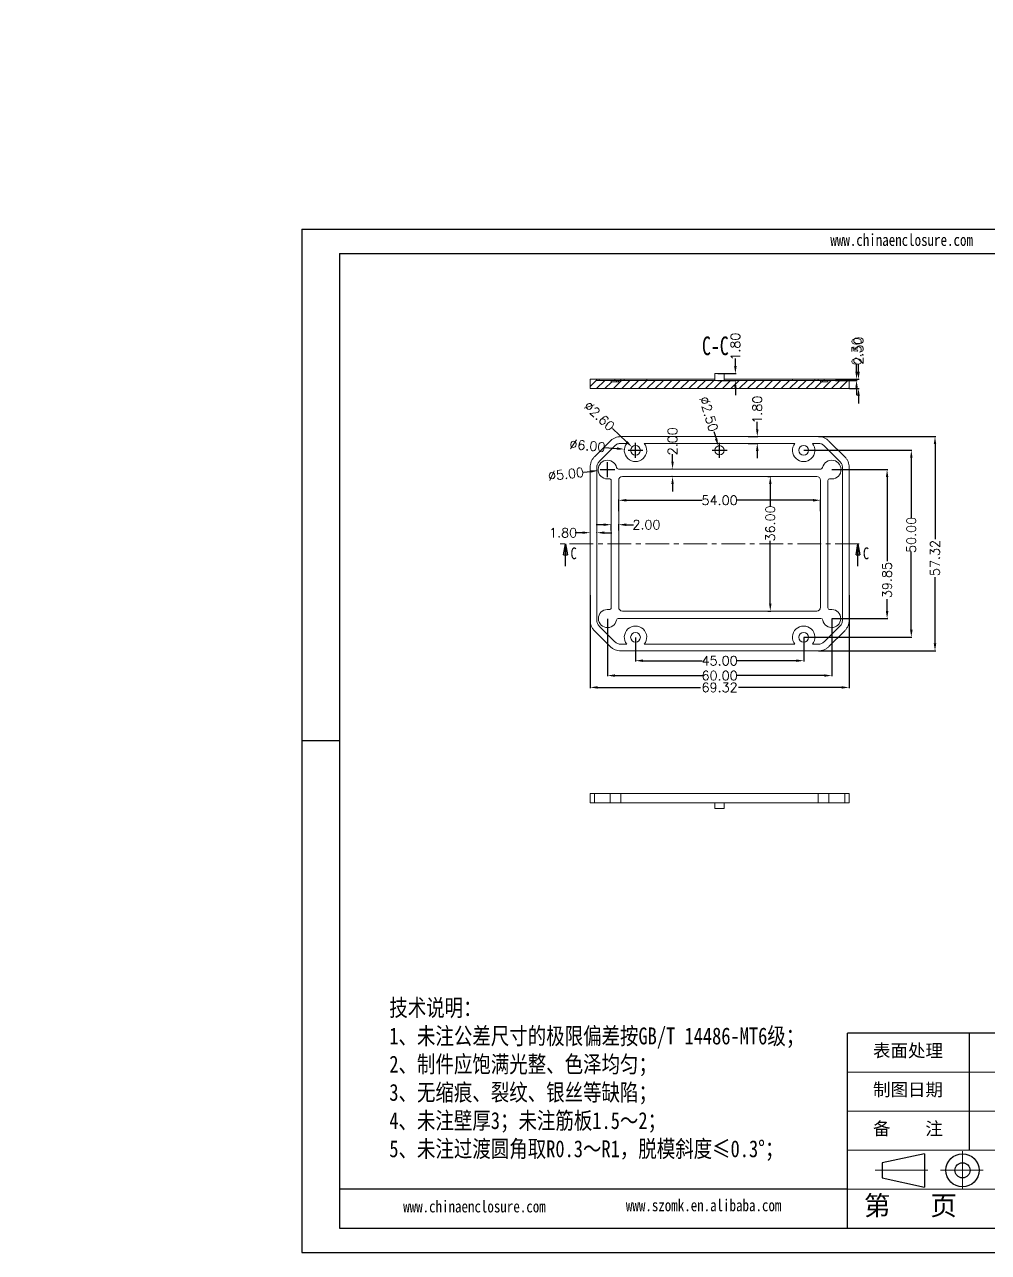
# Model space of a CAD drawing. Header units: inches. Extents: x 1127 to 4647, y 569 to 968.
# Drawn here: x 4185.3 to 4443.2, y 569 to 897.5 of the extents above; entities that cross this region are included whole.
import ezdxf

# ---------------------------------------------------------------- set-up
doc = ezdxf.new("R2010")
doc.units = ezdxf.units.IN
doc.linetypes.add('CENTER', pattern=[10.16, 6.35, -1.27, 1.27, -1.27])
doc.linetypes.add('CENTER2', pattern=[28.575, 19.05, -3.175, 3.175, -3.175])
doc.layers.add('10', color=7, linetype='Continuous')
doc.layers.add('文字', color=81, linetype='Continuous')
for name, color, linetype, lineweight in [('粗实线', 7, 'Continuous', 30), ('细实线', 3, 'Continuous', 9), ('细点划线', 2, 'CENTER2', 9)]:
    doc.layers.add(name, color=color, linetype=linetype, lineweight=lineweight)
doc.styles.add('SLDTEXTSTYLE0', font='TXT', dxfattribs={"width": 0.75})
doc.styles.add('SLDTEXTSTYLE6', font='TXT', dxfattribs={"width": 0.7})
doc.styles.get("Standard").update_dxf_attribs({"font": 'txt', "bigfont": 'gbcbig.shx'})
doc.styles.add('宋体', font='', dxfattribs={"width": 0.8, "height": 3.5})
doc.styles.get('宋体').set_extended_font_data('SimSun')
doc.dimstyles.new('2.5', dxfattribs={"dimtxt": 2.5, "dimasz": 2, "dimexe": 0.18, "dimexo": 0.0625, "dimgap": 0.09, "dimtad": 0, "dimzin": 0, "dimdsep": 46, "dimtxsty": 'Standard', "dimcen": 2, "dimadec": 0, "dimazin": 0, "dimtfac": 1, "dimtofl": 0, "dimtmove": 0, "dimatfit": 3, "dimfxl": 1, "dimtolj": 1, "dimtzin": 0, "dimarcsym": 0})

# ---------------------------------------------------------------- blocks, each defined once
blk = doc.blocks.new('_CLOSED')
at = {"color": 0, "linetype": 'ByBlock', "lineweight": -2}
for p, q in [((-1, 0.166667), (0, 0)), ((-1, 0.166667), (-1, -0.166667)), ((0, 0), (-1, -0.166667)), ((0, 0), (-1, 0))]:
    blk.add_line(p, q, dxfattribs=at)
blk = doc.blocks.new('*D204')
at = {"color": 0, "lineweight": -2}
for p, q in [((3681.33, 782.48), (3711.13, 782.48)), ((3710.95, 780.48), (3710.95, 780.26)), ((3675.39, 768.69), (3711.13, 768.69)), ((3710.95, 770.69), (3710.95, 770.91)), ((4519.34, 752.72), (4519.34, 719.38)), ((4588.66, 752.72), (4588.66, 719.38)), ((4521.34, 719.56), (4548.91, 719.56)), ((4586.66, 719.56), (4559.09, 719.56))]:
    blk.add_line(p, q, dxfattribs=at)
at = {"color": 0}
for points in [[(3710.62, 780.48), (3711.28, 780.48), (3710.95, 782.48)], [(3710.62, 770.69), (3711.28, 770.69), (3710.95, 768.69)], [(4521.34, 719.89), (4521.34, 719.22), (4519.34, 719.56)], [(4586.66, 719.89), (4586.66, 719.22), (4588.66, 719.56)]]:
    blk.add_solid(points, dxfattribs=at)
at = {"layer": 'Defpoints', "color": 0}
for p in [(3681.26, 782.48), (3710.95, 782.48), (3675.33, 768.69), (4519.34, 752.78), (4588.66, 752.78), (4588.66, 719.56)]:
    blk.add_point(p, dxfattribs=at)
at = {"color": 0, "insert": (3710.95, 775.58), "char_height": 2.5, "attachment_point": 5, "rotation": 90}
blk.add_mtext('\\A1;13.79', dxfattribs=at)
at = {"color": 0, "insert": (4554, 719.56), "char_height": 2.5, "attachment_point": 5}
blk.add_mtext('\\A1;69.32', dxfattribs=at)
blk = doc.blocks.new('*D205')
at = {"color": 0, "lineweight": -2}
for p, q in [((3681.33, 832.48), (3711.13, 832.48)), ((3710.95, 830.48), (3710.95, 811.94)), ((3710.95, 784.48), (3710.95, 803.01)), ((4555.47, 787.24), (4608.05, 787.24)), ((4607.87, 785.24), (4607.87, 771.15)), ((3681.33, 782.48), (3711.13, 782.48)), ((4607.87, 731.92), (4607.87, 760.97)), ((4555.47, 729.92), (4608.05, 729.92))]:
    blk.add_line(p, q, dxfattribs=at)
at = {"color": 0}
for points in [[(3710.62, 830.48), (3711.28, 830.48), (3710.95, 832.48)], [(4607.54, 785.24), (4608.21, 785.24), (4607.87, 787.24)], [(3710.62, 784.48), (3711.28, 784.48), (3710.95, 782.48)], [(4607.54, 731.92), (4608.21, 731.92), (4607.87, 729.92)]]:
    blk.add_solid(points, dxfattribs=at)
at = {"layer": 'Defpoints', "color": 0}
for p in [(3681.26, 832.48), (3710.95, 832.48), (4555.41, 787.24), (4607.87, 787.24), (3681.26, 782.48), (4555.41, 729.92)]:
    blk.add_point(p, dxfattribs=at)
at = {"color": 0, "char_height": 2.5, "attachment_point": 5, "rotation": 90}
for s, insert in [('\\A1;50.00', (3710.95, 807.48)), ('\\A1;57.32', (4607.87, 766.06))]:
    blk.add_mtext(s, dxfattribs=dict(at, insert=insert))
blk = doc.blocks.new('*D206')
at = {"color": 0, "lineweight": -2}
for p, q in [((3628.7, 842.48), (3596.49, 842.48)), ((3596.67, 840.48), (3596.67, 819.65)), ((3596.67, 789.48), (3596.67, 810.31)), ((3610.46, 787.48), (3596.49, 787.48)), ((4531.5, 733.52), (4531.5, 724.5)), ((4576.5, 733.52), (4576.5, 724.5)), ((4533.5, 724.68), (4549.33, 724.68)), ((4574.5, 724.68), (4558.68, 724.68))]:
    blk.add_line(p, q, dxfattribs=at)
at = {"color": 0}
for points in [[(3596.34, 840.48), (3597, 840.48), (3596.67, 842.48)], [(3596.34, 789.48), (3597, 789.48), (3596.67, 787.48)], [(4533.5, 725.01), (4533.5, 724.34), (4531.5, 724.68)], [(4574.5, 725.01), (4574.5, 724.34), (4576.5, 724.68)]]:
    blk.add_solid(points, dxfattribs=at)
at = {"layer": 'Defpoints', "color": 0}
for p in [(3596.67, 842.48), (3628.76, 842.48), (3610.52, 787.48), (4531.5, 733.58), (4576.5, 733.58), (4576.5, 724.68)]:
    blk.add_point(p, dxfattribs=at)
at = {"color": 0, "insert": (3596.67, 814.98), "char_height": 2.5, "attachment_point": 5, "rotation": 90}
blk.add_mtext('\\A1;55.00', dxfattribs=at)
at = {"color": 0, "insert": (4554, 724.68), "char_height": 2.5, "attachment_point": 5}
blk.add_mtext('\\A1;45.00', dxfattribs=at)
blk = doc.blocks.new('*D207')
at = {"color": 0, "lineweight": -2}
for p, q in [((3628.7, 897.48), (3596.31, 897.48)), ((3596.49, 895.48), (3596.49, 874.65)), ((3596.49, 844.48), (3596.49, 865.31)), ((3628.7, 842.48), (3596.31, 842.48)), ((4576.56, 783.58), (4598.41, 783.58)), ((4598.23, 781.58), (4598.23, 763.05)), ((4598.23, 735.58), (4598.23, 754.12)), ((4576.56, 733.58), (4598.41, 733.58))]:
    blk.add_line(p, q, dxfattribs=at)
at = {"color": 0}
for points in [[(3596.16, 895.48), (3596.82, 895.48), (3596.49, 897.48)], [(3596.16, 844.48), (3596.82, 844.48), (3596.49, 842.48)], [(4597.9, 781.58), (4598.56, 781.58), (4598.23, 783.58)], [(4597.9, 735.58), (4598.56, 735.58), (4598.23, 733.58)]]:
    blk.add_solid(points, dxfattribs=at)
at = {"layer": 'Defpoints', "color": 0}
for p in [(3596.49, 897.48), (3628.76, 897.48), (3628.76, 842.48), (4576.5, 783.58), (4598.23, 783.58), (4576.5, 733.58)]:
    blk.add_point(p, dxfattribs=at)
at = {"color": 0, "char_height": 2.5, "attachment_point": 5, "rotation": 90}
for s, insert in [('\\A1;55.00', (3596.49, 869.98)), ('\\A1;50.00', (4598.23, 758.58))]:
    blk.add_mtext(s, dxfattribs=dict(at, insert=insert))
blk = doc.blocks.new('*D208')
at = {"color": 0, "lineweight": -2}
for p, q in [((3628.7, 787.48), (3605.83, 787.48)), ((3606.01, 785.48), (3606.01, 782.76)), ((4531.5, 781.58), (4531.5, 785.58)), ((4529.5, 783.58), (4533.5, 783.58)), ((4533.69, 777.46), (4533.01, 779.34)), ((3606.01, 770.69), (3606.01, 773.41)), ((3636.42, 768.69), (3605.83, 768.69))]:
    blk.add_line(p, q, dxfattribs=at)
at = {"color": 0}
for points in [[(3605.68, 785.48), (3606.35, 785.48), (3606.01, 787.48)], [(4533.33, 779.45), (4532.7, 779.23), (4532.34, 781.23)], [(3605.68, 770.69), (3606.35, 770.69), (3606.01, 768.69)]]:
    blk.add_solid(points, dxfattribs=at)
at = {"layer": 'Defpoints', "color": 0}
for p in [(3606.01, 787.48), (3628.76, 787.48), (4530.66, 785.93), (4532.34, 781.23), (3636.48, 768.69)]:
    blk.add_point(p, dxfattribs=at)
at = {"color": 0, "char_height": 2.5, "attachment_point": 5}
for s, insert, rotation in [('\\A1;18.79', (3606.01, 778.08), 90), ('\\A1;∅5.00', (4535.26, 773.06), 289.6404)]:
    blk.add_mtext(s, dxfattribs=dict(at, insert=insert, rotation=rotation))
blk = doc.blocks.new('*D209')
at = {"color": 0, "lineweight": -2}
for p, q in [((3655.77, 838.27), (3657.16, 835.59)), ((3658.76, 830.48), (3658.76, 834.48)), ((3656.76, 832.48), (3660.76, 832.48)), ((4531.5, 781.58), (4531.5, 785.58)), ((4529.5, 783.58), (4533.5, 783.58)), ((4536.71, 782.6), (4534.74, 782.97))]:
    blk.add_line(p, q, dxfattribs=at)
at = {"color": 0}
for points in [[(3657.45, 835.74), (3656.86, 835.43), (3658.07, 833.81)], [(4534.81, 783.3), (4534.68, 782.64), (4532.78, 783.34)]]:
    blk.add_solid(points, dxfattribs=at)
at = {"layer": 'Defpoints', "color": 0}
for p in [(3658.07, 833.81), (3659.45, 831.15), (4530.22, 783.82), (4532.78, 783.34)]:
    blk.add_point(p, dxfattribs=at)
at = {"color": 0, "char_height": 2.5, "attachment_point": 5}
for s, insert, rotation in [('\\A1;∅3.00', (3653.62, 842.43), 297.335), ('\\A1;∅2.60', (4541.51, 781.69), 349.3004)]:
    blk.add_mtext(s, dxfattribs=dict(at, insert=insert, rotation=rotation))
blk = doc.blocks.new('*D210')
at = {"color": 0, "lineweight": -2}
for p, q in [((3638.45, 838.66), (3637.46, 835.87)), ((3636.26, 830.48), (3636.26, 834.48)), ((3634.26, 832.48), (3638.26, 832.48)), ((4336.59, 744.87), (4336.59, 719.97)), ((4405.9, 744.87), (4405.9, 719.97)), ((4338.59, 720.15), (4366.16, 720.15)), ((4403.9, 720.15), (4376.34, 720.15))]:
    blk.add_line(p, q, dxfattribs=at)
at = {"color": 0}
for points in [[(3637.15, 835.98), (3637.78, 835.76), (3636.8, 833.99)], [(4338.59, 720.48), (4338.59, 719.82), (4336.59, 720.15)], [(4403.9, 720.48), (4403.9, 719.82), (4405.9, 720.15)]]:
    blk.add_solid(points, dxfattribs=at)
at = {"layer": 'Defpoints', "color": 0}
for p in [(3636.8, 833.99), (3635.73, 830.97), (4336.59, 744.93), (4405.9, 744.93), (4405.9, 720.15)]:
    blk.add_point(p, dxfattribs=at)
at = {"color": 0, "insert": (3640.07, 843.26), "char_height": 2.5, "attachment_point": 5, "rotation": 70.5473}
blk.add_mtext('\\A1;∅3.20', dxfattribs=at)
at = {"color": 0, "insert": (4371.25, 720.15), "char_height": 2.5, "attachment_point": 5}
blk.add_mtext('\\A1;69.32', dxfattribs=at)
blk = doc.blocks.new('*D211')
at = {"color": 0, "lineweight": -2}
for p, q in [((3683.58, 837.88), (3686.76, 831.51)), ((3688.76, 825.48), (3688.76, 829.48)), ((3686.76, 827.48), (3690.76, 827.48)), ((4397.73, 787.24), (4429.07, 787.24)), ((4428.89, 785.24), (4428.89, 759.85)), ((4428.89, 731.92), (4428.89, 749.67)), ((4397.73, 729.92), (4429.07, 729.92))]:
    blk.add_line(p, q, dxfattribs=at)
at = {"color": 0}
for points in [[(3687.06, 831.66), (3686.46, 831.36), (3687.65, 829.72)], [(4428.56, 785.24), (4429.23, 785.24), (4428.89, 787.24)], [(4428.56, 731.92), (4429.23, 731.92), (4428.89, 729.92)]]:
    blk.add_solid(points, dxfattribs=at)
at = {"layer": 'Defpoints', "color": 0}
for p in [(3687.65, 829.72), (3689.88, 825.24), (4397.67, 787.24), (4428.89, 787.24), (4397.67, 729.92)]:
    blk.add_point(p, dxfattribs=at)
at = {"color": 0, "char_height": 2.5, "attachment_point": 5}
for s, insert, rotation in [('\\A1;∅5.00', (3681.5, 842.07), 296.4693), ('\\A1;57.32', (4428.89, 754.76), 90)]:
    blk.add_mtext(s, dxfattribs=dict(at, insert=insert, rotation=rotation))
blk = doc.blocks.new('*D212')
at = {"color": 0, "lineweight": -2}
for p, q in [((3749.75, 850.04), (3749.75, 859.55)), ((3751.75, 859.37), (3754.75, 859.37)), ((3756.75, 850.04), (3756.75, 859.55)), ((3756.75, 859.37), (3758.75, 859.37)), ((4401.31, 778.43), (4416.25, 778.43)), ((4416.07, 776.43), (4416.07, 753.96)), ((4416.07, 740.58), (4416.07, 743.78)), ((4401.31, 738.58), (4416.25, 738.58))]:
    blk.add_line(p, q, dxfattribs=at)
at = {"color": 0}
for points in [[(3751.75, 859.71), (3751.75, 859.04), (3749.75, 859.37)], [(3754.75, 859.71), (3754.75, 859.04), (3756.75, 859.37)], [(4415.74, 776.43), (4416.41, 776.43), (4416.07, 778.43)], [(4415.74, 740.58), (4416.41, 740.58), (4416.07, 738.58)]]:
    blk.add_solid(points, dxfattribs=at)
at = {"layer": 'Defpoints', "color": 0}
for p in [(3756.75, 859.37), (3749.75, 849.98), (3756.75, 849.98), (4401.25, 778.43), (4416.07, 778.43), (4401.25, 738.58)]:
    blk.add_point(p, dxfattribs=at)
at = {"color": 0, "insert": (3762.17, 859.37), "char_height": 2.5, "attachment_point": 5}
blk.add_mtext('\\A1;7.00', dxfattribs=at)
at = {"color": 0, "insert": (4416.07, 748.87), "char_height": 2.5, "attachment_point": 5, "rotation": 90}
blk.add_mtext('\\A1;39.85', dxfattribs=at)
blk = doc.blocks.new('*D213')
at = {"color": 0, "lineweight": -2}
for p, q in [((3752.25, 781.89), (3750.25, 781.89)), ((3754.25, 780.82), (3754.25, 782.07)), ((3756.75, 780.82), (3756.75, 782.07)), ((3758.75, 781.89), (3760.75, 781.89)), ((4341.25, 738.52), (4341.25, 723.14)), ((4401.25, 738.52), (4401.25, 723.14)), ((4343.25, 723.32), (4366.78, 723.32)), ((4399.25, 723.32), (4375.71, 723.32))]:
    blk.add_line(p, q, dxfattribs=at)
at = {"color": 0}
for points in [[(3752.25, 782.22), (3752.25, 781.55), (3754.25, 781.89)], [(3758.75, 782.22), (3758.75, 781.55), (3756.75, 781.89)], [(4343.25, 723.66), (4343.25, 722.99), (4341.25, 723.32)], [(4399.25, 723.66), (4399.25, 722.99), (4401.25, 723.32)]]:
    blk.add_solid(points, dxfattribs=at)
at = {"layer": 'Defpoints', "color": 0}
for p in [(3756.75, 781.89), (3754.25, 780.76), (3756.75, 780.76), (4341.25, 738.58), (4401.25, 738.58), (4401.25, 723.32)]:
    blk.add_point(p, dxfattribs=at)
at = {"color": 0, "char_height": 2.5, "attachment_point": 5}
for s, insert in [('\\A1;2.50', (3764.38, 781.89)), ('\\A1;60.00', (4371.25, 723.32))]:
    blk.add_mtext(s, dxfattribs=dict(at, insert=insert))
blk = doc.blocks.new('*D214')
at = {"color": 0, "lineweight": -2}
for p, q in [((3756.75, 780.23), (3756.75, 764.87)), ((3736.25, 775.6), (3736.25, 764.87)), ((3738.25, 765.05), (3741.83, 765.05)), ((3754.75, 765.05), (3751.17, 765.05)), ((4348.75, 733.52), (4348.75, 727.12)), ((4393.75, 733.52), (4393.75, 727.12)), ((4350.75, 727.3), (4366.57, 727.3)), ((4391.75, 727.3), (4375.92, 727.3))]:
    blk.add_line(p, q, dxfattribs=at)
at = {"color": 0}
for points in [[(3738.25, 765.38), (3738.25, 764.71), (3736.25, 765.05)], [(3754.75, 765.38), (3754.75, 764.71), (3756.75, 765.05)], [(4350.75, 727.64), (4350.75, 726.97), (4348.75, 727.3)], [(4391.75, 727.64), (4391.75, 726.97), (4393.75, 727.3)]]:
    blk.add_solid(points, dxfattribs=at)
at = {"layer": 'Defpoints', "color": 0}
for p in [(3756.75, 780.29), (3736.25, 775.67), (3736.25, 765.05), (4348.75, 733.58), (4393.75, 733.58), (4393.75, 727.3)]:
    blk.add_point(p, dxfattribs=at)
at = {"color": 0, "char_height": 2.5, "attachment_point": 5}
for s, insert in [('\\A1;20.50', (3746.5, 765.05)), ('\\A1;45.00', (4371.25, 727.3))]:
    blk.add_mtext(s, dxfattribs=dict(at, insert=insert))
blk = doc.blocks.new('*D215')
at = {"color": 0, "lineweight": -2}
for p, q in [((3742.05, 819.98), (3742.05, 825.87)), ((3744.05, 825.69), (3754.75, 825.69)), ((3756.75, 819.98), (3756.75, 825.87)), ((3756.75, 825.69), (3765.59, 825.69)), ((4393.81, 783.58), (4422.73, 783.58)), ((4422.55, 781.58), (4422.55, 765.42)), ((4422.55, 735.58), (4422.55, 756.49)), ((4393.81, 733.58), (4422.73, 733.58))]:
    blk.add_line(p, q, dxfattribs=at)
at = {"color": 0}
for points in [[(3744.05, 826.02), (3744.05, 825.35), (3742.05, 825.69)], [(3754.75, 826.02), (3754.75, 825.35), (3756.75, 825.69)], [(4422.22, 781.58), (4422.89, 781.58), (4422.55, 783.58)], [(4422.22, 735.58), (4422.89, 735.58), (4422.55, 733.58)]]:
    blk.add_solid(points, dxfattribs=at)
at = {"layer": 'Defpoints', "color": 0}
for p in [(3756.75, 825.69), (3742.05, 819.91), (3756.75, 819.91), (4393.75, 783.58), (4393.75, 733.58), (4422.55, 733.58)]:
    blk.add_point(p, dxfattribs=at)
at = {"color": 0, "insert": (3770.05, 825.69), "char_height": 2.5, "attachment_point": 5}
blk.add_mtext('\\A1;14.70', dxfattribs=at)
at = {"color": 0, "insert": (4422.55, 760.96), "char_height": 2.5, "attachment_point": 5, "rotation": 90}
blk.add_mtext('\\A1;50.00', dxfattribs=at)
blk = doc.blocks.new('*D216')
at = {"color": 0, "lineweight": -2}
for p, q in [((4344.25, 767.28), (4344.25, 770.4)), ((4346.25, 770.22), (4366.57, 770.22)), ((4396.25, 770.22), (4375.92, 770.22)), ((4398.25, 767.28), (4398.25, 770.4))]:
    blk.add_line(p, q, dxfattribs=at)
at = {"color": 0}
for points in [[(4346.25, 770.55), (4346.25, 769.88), (4344.25, 770.22)], [(4396.25, 770.55), (4396.25, 769.88), (4398.25, 770.22)]]:
    blk.add_solid(points, dxfattribs=at)
at = {"layer": 'Defpoints', "color": 0}
for p in [(4398.25, 770.22), (4344.25, 767.22), (4398.25, 767.22)]:
    blk.add_point(p, dxfattribs=at)
at = {"color": 0, "insert": (4371.25, 770.22), "char_height": 2.5, "attachment_point": 5}
blk.add_mtext('\\A1;54.00', dxfattribs=at)
blk = doc.blocks.new('*D217')
at = {"color": 0, "lineweight": -2}
for p, q in [((4384.17, 776.58), (4384.99, 776.58)), ((4384.81, 774.58), (4384.81, 768.69)), ((4384.81, 742.58), (4384.81, 759.35)), ((4384.17, 740.58), (4384.99, 740.58))]:
    blk.add_line(p, q, dxfattribs=at)
at = {"color": 0}
for points in [[(4384.48, 774.58), (4385.15, 774.58), (4384.81, 776.58)], [(4384.48, 742.58), (4385.15, 742.58), (4384.81, 740.58)]]:
    blk.add_solid(points, dxfattribs=at)
at = {"layer": 'Defpoints', "color": 0}
for p in [(4384.11, 776.58), (4384.11, 740.58), (4384.81, 740.58)]:
    blk.add_point(p, dxfattribs=at)
at = {"color": 0, "insert": (4384.81, 764.02), "char_height": 2.5, "attachment_point": 5, "rotation": 90}
blk.add_mtext('\\A1;36.00', dxfattribs=at)
blk = doc.blocks.new('*D218')
at = {"color": 0, "lineweight": -2}
for p, q in [((4358.66, 780.58), (4358.66, 782.58)), ((4358.6, 778.58), (4358.48, 778.58)), ((4358.6, 776.58), (4358.48, 776.58)), ((4358.66, 774.58), (4358.66, 772.58))]:
    blk.add_line(p, q, dxfattribs=at)
at = {"color": 0}
for points in [[(4358.33, 780.58), (4358.99, 780.58), (4358.66, 778.58)], [(4358.33, 774.58), (4358.99, 774.58), (4358.66, 776.58)]]:
    blk.add_solid(points, dxfattribs=at)
at = {"layer": 'Defpoints', "color": 0}
for p in [(4358.66, 778.58), (4358.66, 778.58), (4358.66, 776.58)]:
    blk.add_point(p, dxfattribs=at)
at = {"color": 0, "insert": (4358.66, 786), "char_height": 2.5, "attachment_point": 5, "rotation": 90}
blk.add_mtext('\\A1;2.00', dxfattribs=at)
blk = doc.blocks.new('*D219')
at = {"color": 0, "lineweight": -2}
for p, q in [((4340.25, 763.68), (4338.25, 763.68)), ((4342.25, 762.09), (4342.25, 763.86)), ((4344.25, 762.09), (4344.25, 763.86)), ((4346.25, 763.68), (4348.25, 763.68))]:
    blk.add_line(p, q, dxfattribs=at)
at = {"color": 0}
for points in [[(4340.25, 764.02), (4340.25, 763.35), (4342.25, 763.68)], [(4346.25, 764.02), (4346.25, 763.35), (4344.25, 763.68)]]:
    blk.add_solid(points, dxfattribs=at)
at = {"layer": 'Defpoints', "color": 0}
for p in [(4344.25, 763.68), (4342.25, 762.02), (4344.25, 762.02)]:
    blk.add_point(p, dxfattribs=at)
at = {"color": 0, "insert": (4351.67, 763.68), "char_height": 2.5, "attachment_point": 5}
blk.add_mtext('\\A1;2.00', dxfattribs=at)
blk = doc.blocks.new('*D220')
at = {"color": 0, "lineweight": -2}
for p, q in [((4334.59, 761.55), (4332.59, 761.55)), ((4336.59, 761.61), (4336.59, 761.73)), ((4338.39, 761.61), (4338.39, 761.73)), ((4340.39, 761.55), (4342.39, 761.55))]:
    blk.add_line(p, q, dxfattribs=at)
at = {"color": 0}
for points in [[(4334.59, 761.88), (4334.59, 761.22), (4336.59, 761.55)], [(4340.39, 761.88), (4340.39, 761.22), (4338.39, 761.55)]]:
    blk.add_solid(points, dxfattribs=at)
at = {"layer": 'Defpoints', "color": 0}
for p in [(4336.59, 761.55), (4336.59, 761.55), (4338.39, 761.55)]:
    blk.add_point(p, dxfattribs=at)
at = {"color": 0, "insert": (4329.37, 761.55), "char_height": 2.5, "attachment_point": 5}
blk.add_mtext('\\A1;1.80', dxfattribs=at)
blk = doc.blocks.new('*D221')
at = {"color": 0, "lineweight": -2}
for p, q in [((4381.34, 789.24), (4381.34, 791.24)), ((4378.86, 787.24), (4381.52, 787.24)), ((4378.86, 785.44), (4381.52, 785.44)), ((4381.34, 783.44), (4381.34, 781.44))]:
    blk.add_line(p, q, dxfattribs=at)
at = {"color": 0}
for points in [[(4381, 789.24), (4381.67, 789.24), (4381.34, 787.24)], [(4381, 783.44), (4381.67, 783.44), (4381.34, 785.44)]]:
    blk.add_solid(points, dxfattribs=at)
at = {"layer": 'Defpoints', "color": 0}
for p in [(4378.8, 787.24), (4378.8, 785.44), (4381.34, 787.24)]:
    blk.add_point(p, dxfattribs=at)
at = {"color": 0, "insert": (4381.34, 794.45), "char_height": 2.5, "attachment_point": 5, "rotation": 90}
blk.add_mtext('\\A1;1.80', dxfattribs=at)
blk = doc.blocks.new('*D222')
at = {"color": 0, "lineweight": -2}
for p, q in [((4342.61, 789.39), (4346.35, 785.85)), ((4348.75, 781.58), (4348.75, 785.58)), ((4346.75, 783.58), (4350.75, 783.58))]:
    blk.add_line(p, q, dxfattribs=at)
at = {"color": 0}
blk.add_solid([(4346.58, 786.09), (4346.12, 785.61), (4347.8, 784.47)], dxfattribs=at)
at = {"layer": 'Defpoints', "color": 0}
for p in [(4347.8, 784.47), (4349.69, 782.69)]:
    blk.add_point(p, dxfattribs=at)
at = {"color": 0, "insert": (4339.07, 792.75), "char_height": 2.5, "attachment_point": 5, "rotation": 316.5323}
blk.add_mtext('\\A1;∅2.60', dxfattribs=at)
blk = doc.blocks.new('*D223')
at = {"color": 0, "lineweight": -2}
for p, q in [((4348.75, 781.58), (4348.75, 785.58)), ((4340.53, 784.37), (4343.77, 784.06)), ((4346.75, 783.58), (4350.75, 783.58))]:
    blk.add_line(p, q, dxfattribs=at)
at = {"color": 0}
blk.add_solid([(4343.8, 784.39), (4343.74, 783.73), (4345.76, 783.87)], dxfattribs=at)
at = {"layer": 'Defpoints', "color": 0}
for p in [(4345.76, 783.87), (4351.73, 783.29)]:
    blk.add_point(p, dxfattribs=at)
at = {"color": 0, "insert": (4335.88, 784.82), "char_height": 2.5, "attachment_point": 5, "rotation": 354.4781}
blk.add_mtext('\\A1;∅6.00', dxfattribs=at)
blk = doc.blocks.new('*D224')
at = {"color": 0, "lineweight": -2}
for p, q in [((4341.25, 776.43), (4341.25, 780.43)), ((4334.79, 777.72), (4336.77, 777.94)), ((4339.25, 778.43), (4343.25, 778.43))]:
    blk.add_line(p, q, dxfattribs=at)
at = {"color": 0}
blk.add_solid([(4336.74, 778.27), (4336.81, 777.61), (4338.76, 778.16)], dxfattribs=at)
at = {"layer": 'Defpoints', "color": 0}
for p in [(4343.73, 778.7), (4338.76, 778.16)]:
    blk.add_point(p, dxfattribs=at)
at = {"color": 0, "insert": (4330.14, 777.21), "char_height": 2.5, "attachment_point": 5, "rotation": 6.2933}
blk.add_mtext('\\A1;∅5.00', dxfattribs=at)
blk = doc.blocks.new('*D225')
at = {"color": 0, "lineweight": -2}
for p, q in [((4369.75, 788.61), (4370.32, 786.7)), ((4371.25, 781.58), (4371.25, 785.58)), ((4369.25, 783.58), (4373.25, 783.58))]:
    blk.add_line(p, q, dxfattribs=at)
at = {"color": 0}
blk.add_solid([(4370.64, 786.79), (4370, 786.6), (4370.89, 784.78)], dxfattribs=at)
at = {"layer": 'Defpoints', "color": 0}
for p in [(4370.89, 784.78), (4371.6, 782.38)]:
    blk.add_point(p, dxfattribs=at)
at = {"color": 0, "insert": (4368.36, 793.29), "char_height": 2.5, "attachment_point": 5, "rotation": 286.535}
blk.add_mtext('\\A1;∅2.50', dxfattribs=at)
blk = doc.blocks.new('*D226')
at = {"color": 0, "lineweight": -2}
for p, q in [((4408.42, 804.6), (4408.42, 806.6)), ((4405.07, 802.6), (4408.6, 802.6)), ((4405.97, 800.1), (4408.6, 800.1)), ((4408.42, 798.1), (4408.42, 796.1))]:
    blk.add_line(p, q, dxfattribs=at)
at = {"color": 0}
for points in [[(4408.09, 804.6), (4408.76, 804.6), (4408.42, 802.6)], [(4408.09, 798.1), (4408.76, 798.1), (4408.42, 800.1)]]:
    blk.add_solid(points, dxfattribs=at)
at = {"layer": 'Defpoints', "color": 0}
for p in [(4405, 802.6), (4408.42, 802.6), (4405.9, 800.1)]:
    blk.add_point(p, dxfattribs=at)
at = {"color": 0, "insert": (4408.42, 810.23), "char_height": 2.5, "attachment_point": 5, "rotation": 90}
blk.add_mtext('\\A1;2.50', dxfattribs=at)
blk = doc.blocks.new('*D227')
at = {"color": 0, "lineweight": -2}
for p, q in [((4407.9, 804.6), (4407.9, 806.6)), ((4402.24, 802.6), (4408.08, 802.6)), ((4402.24, 802.3), (4408.08, 802.3)), ((4407.9, 800.3), (4407.9, 798.3))]:
    blk.add_line(p, q, dxfattribs=at)
at = {"color": 0}
for points in [[(4407.57, 804.6), (4408.24, 804.6), (4407.9, 802.6)], [(4407.57, 800.3), (4408.24, 800.3), (4407.9, 802.3)]]:
    blk.add_solid(points, dxfattribs=at)
at = {"layer": 'Defpoints', "color": 0}
for p in [(4402.18, 802.6), (4402.18, 802.3), (4407.9, 802.6)]:
    blk.add_point(p, dxfattribs=at)
at = {"color": 0, "insert": (4407.9, 810.03), "char_height": 2.5, "attachment_point": 5, "rotation": 90}
blk.add_mtext('\\A1;0.30', dxfattribs=at)
blk = doc.blocks.new('*D228')
at = {"color": 0, "lineweight": -2}
for p, q in [((4375.47, 806.1), (4375.47, 808.1)), ((4370.79, 804.1), (4375.65, 804.1)), ((4370.79, 802.3), (4375.65, 802.3)), ((4375.47, 800.3), (4375.47, 798.3))]:
    blk.add_line(p, q, dxfattribs=at)
at = {"color": 0}
for points in [[(4375.14, 806.1), (4375.81, 806.1), (4375.47, 804.1)], [(4375.14, 800.3), (4375.81, 800.3), (4375.47, 802.3)]]:
    blk.add_solid(points, dxfattribs=at)
at = {"layer": 'Defpoints', "color": 0}
for p in [(4370.73, 804.1), (4370.73, 802.3), (4375.47, 804.1)]:
    blk.add_point(p, dxfattribs=at)
at = {"color": 0, "insert": (4375.47, 811.32), "char_height": 2.5, "attachment_point": 5, "rotation": 90}
blk.add_mtext('\\A1;1.80', dxfattribs=at)

msp = doc.modelspace()

# ---------------------------------------------------------------- hatches: boundary and pattern name
at = {"linetype": 'Continuous', "lineweight": 0}
h = msp.add_hatch(dxfattribs=at)
h.set_pattern_fill('ANSI31', color=4, scale=0.5, style=0)
h.paths.add_polyline_path([(4398.246, 801.903), (4398.246, 802.303), (4344.246, 802.303), (4344.246, 801.903), (4342.246, 801.903), (4342.246, 802.303), (4338.388, 802.303), (4338.388, 802.603), (4336.588, 802.603), (4336.588, 800.103), (4405.904, 800.103), (4405.904, 802.603), (4404.104, 802.603), (4404.104, 802.303), (4400.246, 802.303), (4400.246, 801.903)], flags=0)

# ---------------------------------------------------------------- linework, layer by layer
for p, q in [((4259.49, 842.769), (4646.674, 842.769)), ((4259.49, 842.769), (4259.49, 569.002)), ((4269.508, 836.251), (4640.156, 836.251)), ((4269.508, 836.251), (4269.508, 575.521)), ((4269.508, 705.886), (4259.49, 705.886)), ((4259.49, 695.746), (4259.49, 569.002)), ((4483.718, 627.667), (4405.499, 627.667)), ((4405.499, 575.521), (4405.499, 627.667)), ((4438.09, 596.379), (4438.09, 627.667)), ((4405.499, 585.95), (4269.508, 585.95)), ((4269.508, 575.521), (4640.156, 575.521)), ((4259.49, 569.002), (4646.674, 569.002)), ((4259.49, 569.002), (4438.742, 569.002))]:
    msp.add_line(p, q)
at = {"color": 7, "linetype": 'Continuous', "lineweight": 15}
for p, q in [((4338.388, 802.603), (4336.588, 802.603)), ((4336.588, 800.103), (4336.588, 802.603)), ((4338.388, 802.303), (4338.388, 802.603)), ((4342.246, 802.303), (4338.388, 802.303)), ((4339.043, 802.603), (4339.043, 802.303)), ((4343.241, 802.603), (4339.043, 802.603)), ((4342.246, 802.303), (4342.246, 801.903)), ((4343.687, 802.303), (4342.246, 802.303)), ((4342.246, 801.903), (4344.246, 801.903)), ((4343.241, 802.603), (4343.241, 802.303)), ((4343.687, 802.303), (4343.687, 801.903)), ((4344.175, 802.303), (4343.687, 802.303)), ((4344.175, 802.303), (4344.175, 801.903)), ((4344.246, 802.303), (4344.175, 802.303)), ((4344.246, 801.903), (4344.246, 802.303)), ((4398.246, 802.303), (4344.246, 802.303)), ((4344.826, 802.603), (4344.826, 802.303)), ((4345.746, 802.603), (4344.826, 802.603)), ((4345.746, 802.603), (4345.746, 802.303)), ((4351.746, 802.603), (4345.746, 802.603)), ((4351.746, 802.303), (4351.746, 802.603)), ((4369.996, 802.603), (4351.746, 802.603)), ((4369.996, 804.103), (4369.996, 802.303)), ((4372.496, 804.103), (4369.996, 804.103)), ((4372.496, 802.303), (4372.496, 804.103)), ((4390.746, 802.603), (4372.496, 802.603)), ((4390.746, 802.603), (4390.746, 802.303)), ((4396.746, 802.603), (4390.746, 802.603)), ((4396.746, 802.303), (4396.746, 802.603)), ((4397.666, 802.603), (4396.746, 802.603)), ((4397.666, 802.603), (4397.666, 802.303)), ((4398.246, 802.303), (4398.246, 801.903)), ((4398.317, 802.303), (4398.246, 802.303)), ((4398.246, 801.903), (4400.246, 801.903)), ((4398.317, 801.903), (4398.317, 802.303)), ((4398.806, 802.303), (4398.317, 802.303)), ((4398.806, 801.903), (4398.806, 802.303)), ((4400.246, 802.303), (4398.806, 802.303)), ((4399.252, 802.603), (4399.252, 802.303)), ((4403.45, 802.603), (4399.252, 802.603)), ((4400.246, 801.903), (4400.246, 802.303)), ((4404.104, 802.303), (4400.246, 802.303)), ((4403.45, 802.603), (4403.45, 802.303)), ((4404.104, 802.603), (4404.104, 802.303)), ((4405.904, 802.603), (4404.104, 802.603)), ((4405.904, 802.603), (4405.904, 800.103)), ((4405.904, 800.103), (4336.588, 800.103)), ((4337.77, 781.859), (4341.968, 786.057)), ((4344.826, 787.238), (4397.666, 787.238)), ((4346.391, 785.438), (4344.826, 785.438)), ((4391.391, 785.438), (4351.101, 785.438)), ((4397.666, 785.438), (4396.101, 785.438)), ((4400.524, 786.057), (4404.722, 781.859)), ((4343.241, 784.784), (4339.043, 780.586)), ((4403.45, 780.586), (4399.252, 784.784)), ((4336.588, 738.16), (4336.588, 779)), ((4338.388, 779), (4338.388, 738.16)), ((4398.317, 778.58), (4344.175, 778.58)), ((4404.104, 738.16), (4404.104, 779)), ((4405.904, 779), (4405.904, 738.16)), ((4342.246, 775.472), (4342.246, 741.468)), ((4344.246, 741.58), (4344.246, 775.58)), ((4345.246, 776.58), (4397.246, 776.58)), ((4398.246, 775.58), (4398.246, 741.58)), ((4400.246, 741.45), (4400.246, 775.472)), ((4397.246, 740.58), (4345.246, 740.58)), ((4339.043, 736.575), (4343.241, 732.377)), ((4344.133, 738.58), (4398.377, 738.58)), ((4399.252, 732.377), (4403.45, 736.575)), ((4341.968, 731.104), (4337.77, 735.302)), ((4404.722, 735.302), (4400.524, 731.104)), ((4344.826, 731.722), (4346.391, 731.722)), ((4397.666, 729.922), (4344.826, 729.922)), ((4351.101, 731.722), (4391.391, 731.722)), ((4396.101, 731.722), (4397.666, 731.722)), ((4336.588, 691.779), (4336.588, 689.279)), ((4337.77, 691.779), (4337.77, 689.279)), ((4337.77, 691.779), (4341.968, 691.779)), ((4341.968, 691.779), (4341.968, 689.279)), ((4344.826, 691.779), (4344.826, 689.279)), ((4344.826, 691.779), (4397.666, 691.779)), ((4397.666, 691.779), (4397.666, 689.279)), ((4400.524, 691.779), (4400.524, 689.279)), ((4400.524, 691.779), (4404.722, 691.779)), ((4404.722, 691.779), (4404.722, 689.279)), ((4405.904, 691.779), (4405.904, 689.279)), ((4337.77, 689.279), (4341.968, 689.279)), ((4344.826, 689.279), (4397.666, 689.279)), ((4369.996, 689.279), (4369.996, 687.779)), ((4369.996, 687.779), (4372.496, 687.779)), ((4372.496, 687.779), (4372.496, 689.279)), ((4400.524, 689.279), (4404.722, 689.279))]:
    msp.add_line(p, q, dxfattribs=at)
at = {"color": 1, "linetype": 'CENTER', "lineweight": 0}
msp.add_line((4408.563, 758.58), (4328.007, 758.58), dxfattribs=at)
at = {"color": 7, "linetype": 'Continuous', "lineweight": 30}
for p, q in [((4330.007, 752.58), (4330.007, 758.58)), ((4408.25, 752.58), (4408.25, 758.58))]:
    msp.add_line(p, q, dxfattribs=at)
at = {"color": 7, "linetype": 'Continuous', "lineweight": 15}
for centre, radius in [((4348.746, 783.58), 1.3), ((4371.246, 783.58), 1.25), ((4393.746, 783.58), 1.3), ((4348.746, 733.58), 1.3), ((4393.746, 733.58), 1.3)]:
    msp.add_circle(centre, radius, dxfattribs=at)
for centre, radius, start, end in [((4348.746, 783.58), 3, 141.73057, 38.26943), ((4393.746, 783.58), 3, 141.73057, 38.26943), ((4341.246, 778.43), 2.5, 12.51333, 279.59407), ((4344.175, 779.08), 0.5, 192.51333, 270), ((4398.317, 779.08), 0.5, 270, 347.48667), ((4401.246, 778.43), 2.5, 260.40593, 167.48667), ((4341.746, 775.472), 0.5, 0, 99.59407), ((4345.246, 775.58), 1, 90, 180), ((4397.246, 775.58), 1, 0, 90), ((4400.746, 775.472), 0.5, 80.40593, 180), ((4341.246, 738.58), 2.43, 80.17508, 350.17508), ((4341.746, 741.468), 0.5, 260.17508, 0), ((4345.246, 741.58), 1, 180, 270), ((4397.246, 741.58), 1, 270, 0), ((4401.246, 738.58), 2.413, 189.88438, 99.88438), ((4400.746, 741.45), 0.5, 180, 279.88438), ((4344.133, 738.08), 0.5, 90, 170.17508), ((4348.746, 733.58), 3, 321.73057, 218.26943), ((4393.746, 733.58), 3, 321.73057, 218.26943), ((4398.377, 738.08), 0.5, 9.88438, 90)]:
    msp.add_arc(centre, radius, start, end, dxfattribs=at)
for points in [[(4339.043, 802.603), (4338.938, 802.603), (4338.842, 802.603), (4338.67, 802.603), (4338.599, 802.603), (4338.488, 802.603), (4338.447, 802.603), (4338.4, 802.603), (4338.388, 802.603), (4338.388, 802.603)], [(4344.826, 802.603), (4344.678, 802.603), (4344.531, 802.603), (4344.238, 802.603), (4344.097, 802.603), (4343.826, 802.603), (4343.696, 802.603), (4343.457, 802.603), (4343.345, 802.603), (4343.241, 802.603)], [(4399.252, 802.603), (4399.147, 802.603), (4399.034, 802.603), (4398.793, 802.603), (4398.665, 802.603), (4398.394, 802.603), (4398.25, 802.603), (4397.96, 802.603), (4397.814, 802.603), (4397.666, 802.603)], [(4404.104, 802.603), (4404.104, 802.603), (4404.092, 802.603), (4404.044, 802.603), (4404.004, 802.603), (4403.892, 802.603), (4403.82, 802.603), (4403.649, 802.603), (4403.554, 802.603), (4403.45, 802.603)], [(4341.968, 786.057), (4342.157, 786.245), (4342.36, 786.416), (4342.798, 786.719), (4343.031, 786.845), (4343.517, 787.046), (4343.774, 787.122), (4344.296, 787.216), (4344.56, 787.238), (4344.826, 787.238)], [(4344.826, 785.438), (4344.678, 785.438), (4344.531, 785.427), (4344.238, 785.378), (4344.097, 785.338), (4343.826, 785.227), (4343.696, 785.154), (4343.457, 784.983), (4343.345, 784.888), (4343.241, 784.784)], [(4397.666, 787.238), (4397.933, 787.238), (4398.197, 787.216), (4398.722, 787.121), (4398.976, 787.046), (4399.462, 786.845), (4399.697, 786.717), (4400.133, 786.416), (4400.336, 786.245), (4400.524, 786.057)], [(4399.252, 784.784), (4399.147, 784.889), (4399.034, 784.984), (4398.793, 785.157), (4398.665, 785.227), (4398.394, 785.339), (4398.25, 785.379), (4397.96, 785.427), (4397.814, 785.438), (4397.666, 785.438)], [(4336.588, 779), (4336.588, 779.267), (4336.611, 779.532), (4336.706, 780.056), (4336.78, 780.31), (4336.981, 780.796), (4337.109, 781.032), (4337.411, 781.468), (4337.581, 781.67), (4337.77, 781.859)], [(4404.722, 781.859), (4404.911, 781.67), (4405.082, 781.467), (4405.385, 781.029), (4405.511, 780.796), (4405.712, 780.31), (4405.788, 780.052), (4405.882, 779.531), (4405.904, 779.267), (4405.904, 779)], [(4339.043, 780.586), (4338.938, 780.481), (4338.842, 780.368), (4338.67, 780.127), (4338.599, 779.999), (4338.488, 779.728), (4338.447, 779.584), (4338.4, 779.294), (4338.388, 779.148), (4338.388, 779)], [(4404.104, 779), (4404.104, 779.149), (4404.092, 779.296), (4404.044, 779.589), (4404.004, 779.729), (4403.892, 780), (4403.82, 780.131), (4403.649, 780.369), (4403.554, 780.481), (4403.45, 780.586)], [(4337.77, 735.302), (4337.581, 735.491), (4337.41, 735.694), (4337.107, 736.132), (4336.981, 736.365), (4336.78, 736.851), (4336.705, 737.108), (4336.611, 737.63), (4336.588, 737.894), (4336.588, 738.16)], [(4338.388, 738.16), (4338.388, 738.012), (4338.4, 737.865), (4338.448, 737.572), (4338.488, 737.431), (4338.6, 737.161), (4338.672, 737.03), (4338.843, 736.791), (4338.938, 736.679), (4339.043, 736.575)], [(4403.45, 736.575), (4403.554, 736.68), (4403.65, 736.792), (4403.822, 737.034), (4403.893, 737.162), (4404.005, 737.433), (4404.045, 737.577), (4404.092, 737.866), (4404.104, 738.013), (4404.104, 738.16)], [(4405.904, 738.16), (4405.904, 737.894), (4405.882, 737.629), (4405.787, 737.105), (4405.712, 736.851), (4405.511, 736.365), (4405.383, 736.129), (4405.081, 735.693), (4404.911, 735.491), (4404.722, 735.302)], [(4344.826, 729.922), (4344.559, 729.922), (4344.295, 729.945), (4343.771, 730.04), (4343.517, 730.114), (4343.03, 730.315), (4342.795, 730.444), (4342.359, 730.745), (4342.156, 730.916), (4341.968, 731.104)], [(4343.241, 732.377), (4343.346, 732.272), (4343.458, 732.176), (4343.7, 732.004), (4343.828, 731.933), (4344.099, 731.822), (4344.243, 731.781), (4344.532, 731.734), (4344.678, 731.722), (4344.826, 731.722)], [(4397.666, 731.722), (4397.814, 731.722), (4397.962, 731.734), (4398.254, 731.782), (4398.395, 731.822), (4398.666, 731.934), (4398.797, 732.007), (4399.035, 732.177), (4399.147, 732.272), (4399.252, 732.377)], [(4400.524, 731.104), (4400.336, 730.916), (4400.133, 730.745), (4399.694, 730.442), (4399.462, 730.315), (4398.975, 730.114), (4398.718, 730.039), (4398.196, 729.945), (4397.933, 729.922), (4397.666, 729.922)], [(4336.588, 691.779), (4336.588, 691.779), (4336.611, 691.779), (4336.706, 691.779), (4336.78, 691.779), (4336.981, 691.779), (4337.109, 691.779), (4337.411, 691.779), (4337.581, 691.779), (4337.77, 691.779)], [(4341.968, 691.779), (4342.157, 691.779), (4342.36, 691.779), (4342.798, 691.779), (4343.031, 691.779), (4343.517, 691.779), (4343.774, 691.779), (4344.296, 691.779), (4344.56, 691.779), (4344.826, 691.779)], [(4397.666, 691.779), (4397.933, 691.779), (4398.197, 691.779), (4398.722, 691.779), (4398.976, 691.779), (4399.462, 691.779), (4399.697, 691.779), (4400.133, 691.779), (4400.336, 691.779), (4400.524, 691.779)], [(4404.722, 691.779), (4404.911, 691.779), (4405.082, 691.779), (4405.385, 691.779), (4405.511, 691.779), (4405.712, 691.779), (4405.788, 691.779), (4405.882, 691.779), (4405.904, 691.779), (4405.904, 691.779)], [(4336.588, 689.279), (4336.588, 689.279), (4336.611, 689.279), (4336.706, 689.279), (4336.78, 689.279), (4336.981, 689.279), (4337.109, 689.279), (4337.411, 689.279), (4337.581, 689.279), (4337.77, 689.279)], [(4341.968, 689.279), (4342.157, 689.279), (4342.36, 689.279), (4342.798, 689.279), (4343.031, 689.279), (4343.517, 689.279), (4343.774, 689.279), (4344.296, 689.279), (4344.56, 689.279), (4344.826, 689.279)], [(4397.666, 689.279), (4397.933, 689.279), (4398.197, 689.279), (4398.722, 689.279), (4398.976, 689.279), (4399.462, 689.279), (4399.697, 689.279), (4400.133, 689.279), (4400.336, 689.279), (4400.524, 689.279)], [(4404.722, 689.279), (4404.911, 689.279), (4405.082, 689.279), (4405.385, 689.279), (4405.511, 689.279), (4405.712, 689.279), (4405.788, 689.279), (4405.882, 689.279), (4405.904, 689.279), (4405.904, 689.279)]]:
    msp.add_open_spline(points, degree=3, knots=[0, 0, 0, 0, 0.25, 0.25, 0.5, 0.5, 0.75, 0.75, 1, 1, 1, 1], dxfattribs=at)
at = {"layer": '粗实线', "color": 7}
for p, q in [((4426.11, 595.403), (4414.715, 592.988)), ((4426.11, 595.403), (4426.11, 586.472)), ((4414.715, 592.988), (4414.715, 588.958)), ((4414.715, 588.958), (4426.11, 586.472))]:
    msp.add_line(p, q, dxfattribs=at)
for radius in [4.43, 2.015]:
    msp.add_circle((4436.252, 590.973), radius, dxfattribs=at)
at = {"layer": '细实线', "color": 7}
for p, q in [((4483.718, 617.237), (4405.499, 617.237)), ((4483.718, 606.808), (4405.499, 606.808)), ((4640.156, 596.379), (4405.499, 596.379)), ((4483.718, 585.95), (4405.499, 585.95))]:
    msp.add_line(p, q, dxfattribs=at)
at = {"layer": '细点划线', "color": 7}
for p, q in [((4436.252, 596.073), (4436.252, 585.95)), ((4412.898, 590.973), (4426.983, 590.973)), ((4430.327, 590.973), (4441.778, 590.973))]:
    msp.add_line(p, q, dxfattribs=at)

# ---------------------------------------------------------------- block references
at = {"color": 7, "linetype": 'Continuous', "lineweight": 30, "xscale": 3, "yscale": 3, "zscale": 0.5, "rotation": 90}
for p in [(4330.007, 758.58), (4408.25, 758.58)]:
    msp.add_blockref('_CLOSED', p, dxfattribs=at)

# ---------------------------------------------------------------- texts
at = {"color": 7, "linetype": 'Continuous', "char_height": 3.175, "attachment_point": 1, "style": 'SLDTEXTSTYLE0'}
for insert in [(4331.379, 757.612), (4409.621, 757.612)]:
    msp.add_mtext('C', dxfattribs=dict(at, insert=insert))
at = {"char_height": 3.42982, "width": 1949.33966, "attachment_point": 1}
for s, insert in [('{\\fSimHei|b0|i0|c134|p49;表面处理}', (4412.3, 624.707)), ('{\\fSimHei|b0|i0|c134|p49;制图日期}', (4412.3, 614.278)), ('{\\fSimHei|b0|i0|c134|p49;备    注}', (4412.3, 603.848))]:
    msp.add_mtext(s, dxfattribs=dict(at, insert=insert))
at = {"layer": '10', "color": 0, "insert": (4370.107, 814.035), "char_height": 5, "attachment_point": 2, "style": 'SLDTEXTSTYLE6'}
msp.add_mtext('C-C', dxfattribs=at)
at = {"layer": '文字', "color": 0, "attachment_point": 1, "style": '宋体'}
for s, insert, char_height, width in [('www.chinaenclosure.com', (4400.893, 841.455), 3.1867, 55.98729), ('{\\H1.111x;技术说明：\\P1、未注公差尺寸的极限偏差按GB/T 14486-MT6级；\\P2、制件应饱满光整、色泽均匀；\\P3、无缩痕、裂纹、银丝等缺陷；\\P4、未注壁厚3；未注筋板1.5～2；\\P5、未注过渡圆角取R0.3～R1，脱模斜度≤0.3%%D；}', (4282.866, 636.728), 4.07391, 173.95591), ('www.chinaenclosure.com', (4286.571, 582.898), 3.1867, 55.98729), ('www.szomk.en.alibaba.com', (4346.176, 583.213), 3.1867, 55.98729)]:
    msp.add_mtext(s, dxfattribs=dict(at, insert=insert, char_height=char_height, width=width))
at = {"layer": '细实线', "color": 7, "insert": (4409.886, 584.157), "char_height": 5.2146, "width": 39.10952, "attachment_point": 1}
msp.add_mtext('{\\fSimSun|b0|i0|c134|p54;第   页}', dxfattribs=at)

# ---------------------------------------------------------------- dimensions: what is measured, and where the dimension line sits
for base, p1, p2, picture, middle in [((4598.229, 783.58), (4576.502, 733.58), (4576.502, 783.58), '*D207', (4598.229, 758.58)), ((4416.075, 778.43), (4401.246, 738.58), (4401.246, 778.43), '*D212', (4416.075, 748.873)), ((4428.892, 787.238), (4397.666, 729.922), (4397.666, 787.238), '*D211', (4428.892, 754.764)), ((4607.873, 787.238), (4555.412, 729.922), (4555.412, 787.238), '*D205', (4607.873, 766.056)), ((4422.553, 733.58), (4393.746, 783.58), (4393.746, 733.58), '*D215', (4422.553, 760.956)), ((4407.905, 802.603), (4402.175, 802.303), (4402.175, 802.603), '*D227', (4407.905, 810.026)), ((4384.814, 740.58), (4384.11, 776.58), (4384.11, 740.58), '*D217', (4384.814, 764.021))]:
    dim = msp.add_linear_dim(base=base, p1=p1, p2=p2, angle=90, dimstyle='2.5')
    dim.commit()
    dim.dimension.update_dxf_attribs({"geometry": picture, "text_midpoint": middle, "dimtype": 160})
for base, p1, p2, picture, middle in [((3596.49, 897.479), (3628.763, 842.479), (3628.763, 897.479), '*D207', (3596.49, 869.979)), ((3596.67, 842.479), (3610.522, 787.479), (3628.763, 842.479), '*D206', (3596.67, 814.979)), ((3710.95, 832.479), (3681.263, 782.479), (3681.263, 832.479), '*D205', (3710.95, 807.479)), ((4375.475, 804.103), (4370.732, 802.303), (4370.732, 804.103), '*D228', (4375.475, 811.318)), ((4408.424, 802.603), (4405.904, 800.103), (4405.004, 802.603), '*D226', (4408.424, 810.234)), ((4381.337, 787.238), (4378.797, 785.438), (4378.797, 787.238), '*D221', (4381.337, 794.453)), ((4358.659, 778.58), (4358.659, 776.58), (4358.659, 778.58), '*D218', (4358.659, 786.004)), ((3606.013, 787.479), (3636.48, 768.687), (3628.763, 787.479), '*D208', (3606.013, 778.083)), ((3710.95, 782.479), (3675.33, 768.687), (3681.263, 782.479), '*D204', (3710.95, 775.583))]:
    dim = msp.add_linear_dim(base=base, p1=p1, p2=p2, angle=90, dimstyle='2.5')
    dim.commit()
    dim.dimension.update_dxf_attribs({"geometry": picture, "text_midpoint": middle})
for base, p1, p2, picture, middle in [((3756.751, 859.374), (3749.751, 849.979), (3756.751, 849.979), '*D212', (3762.174, 859.374)), ((3756.751, 825.687), (3742.051, 819.913), (3756.751, 819.913), '*D215', (3770.053, 825.687)), ((4588.66, 719.557), (4519.344, 752.78), (4588.66, 752.78), '*D204', (4554.002, 719.557))]:
    dim = msp.add_linear_dim(base=base, p1=p1, p2=p2, dimstyle='2.5')
    dim.commit()
    dim.dimension.update_dxf_attribs({"geometry": picture, "text_midpoint": middle, "dimtype": 160})
for base, p1, p2, picture, middle in [((4405.904, 720.149), (4336.588, 744.929), (4405.904, 744.929), '*D210', (4371.246, 720.149)), ((4576.502, 724.675), (4531.502, 733.58), (4576.502, 733.58), '*D206', (4554.002, 724.675)), ((4401.246, 723.323), (4341.246, 738.58), (4401.246, 738.58), '*D213', (4371.246, 723.323)), ((3756.751, 781.886), (3754.251, 780.759), (3756.751, 780.759), '*D213', (3764.383, 781.886)), ((4393.746, 727.304), (4348.746, 733.58), (4393.746, 733.58), '*D214', (4371.246, 727.304)), ((3736.251, 765.046), (3756.751, 780.288), (3736.251, 775.666), '*D214', (3746.501, 765.046)), ((4398.246, 770.218), (4344.246, 767.216), (4398.246, 767.216), '*D216', (4371.246, 770.218)), ((4336.588, 761.551), (4338.388, 761.551), (4336.588, 761.551), '*D220', (4329.373, 761.551)), ((4344.246, 763.684), (4342.246, 762.023), (4344.246, 762.023), '*D219', (4351.669, 763.684))]:
    dim = msp.add_linear_dim(base=base, p1=p1, p2=p2, dimstyle='2.5')
    dim.commit()
    dim.dimension.update_dxf_attribs({"geometry": picture, "text_midpoint": middle})
for p1, p2, picture, middle in [((3635.73, 830.97), (3636.796, 833.987), '*D210', (3640.072, 843.263)), ((3659.452, 831.146), (3658.074, 833.811), '*D209', (3653.622, 842.425)), ((3689.877, 825.241), (3687.649, 829.717), '*D211', (3681.5, 842.067)), ((4349.69, 782.686), (4347.803, 784.475), '*D222', (4339.07, 792.752)), ((4351.732, 783.292), (4345.76, 783.869), '*D223', (4335.882, 784.824))]:
    dim = msp.add_diameter_dim_2p(p1=p1, p2=p2, dimstyle='2.5')
    dim.commit()
    dim.dimension.update_dxf_attribs({"geometry": picture, "text_midpoint": middle, "dimtype": 163})
for p1, p2, picture, middle in [((4530.225, 783.822), (4532.78, 783.339), '*D209', (4541.507, 781.69)), ((4371.602, 782.382), (4370.89, 784.779), '*D225', (4368.363, 793.293)), ((4530.662, 785.935), (4532.343, 781.226), '*D208', (4535.258, 773.057)), ((4343.731, 778.704), (4338.761, 778.156), '*D224', (4330.14, 777.206))]:
    dim = msp.add_diameter_dim_2p(p1=p1, p2=p2, dimstyle='2.5')
    dim.commit()
    dim.dimension.update_dxf_attribs({"geometry": picture, "text_midpoint": middle})

doc.saveas('drawing.dxf')
